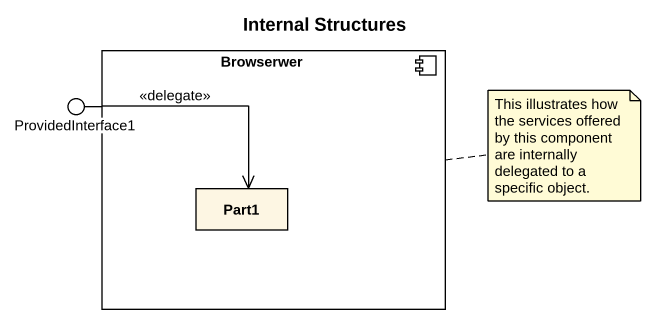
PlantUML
@startuml
title Internal Structures
component Browserwer {
  rectangle Part1
}
() ProvidedInterface1
Browserwer -left- ProvidedInterface1
ProvidedInterface1 --> Part1 : <<delegate>>
note right of Browserwer : This illustrates how the services offered by this component are internally delegated to a specific object.
@enduml
